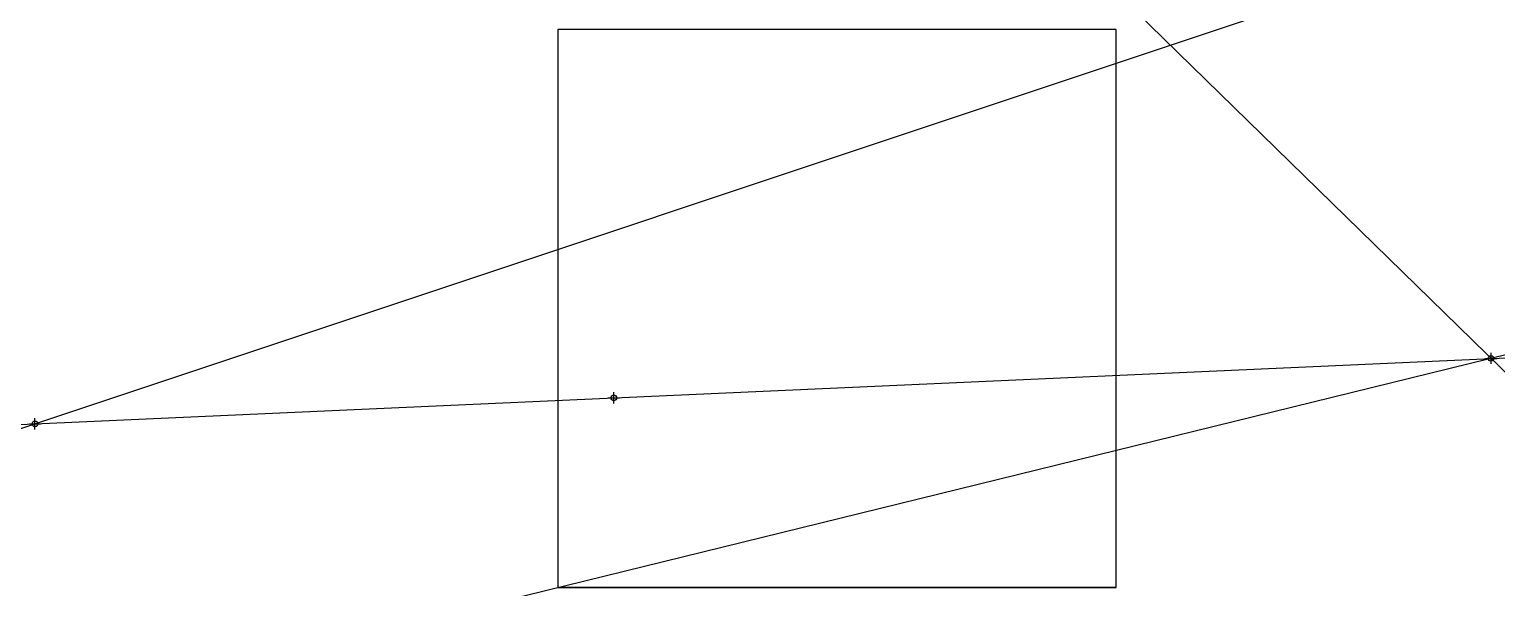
# Model space of a CAD drawing. Header units: millimetres. Extents: x -95 to 168, y 0 to 100.
import ezdxf

# ---------------------------------------------------------------- set-up
doc = ezdxf.new("R2010")
doc.units = ezdxf.units.MM
doc.header["$PDMODE"] = 34

msp = doc.modelspace()

# ---------------------------------------------------------------- linework, layer by layer
at = {"color": 3}
for p, q in [((100, 100), (0, 100)), ((0, 100), (0, 0)), ((100, 0), (100, 100)), ((0, 0), (100, 0))]:
    msp.add_line(p, q, dxfattribs=at)
at = {"color": 1}
for p, q in [((0, 0), (0, 0, 100)), ((0, 0, 100), (100, 0, 100)), ((100, 0), (0, 0)), ((100, 0, 100), (100, 0))]:
    msp.add_line(p, q, dxfattribs=at)
at = {"color": 6}
msp.add_xline((57.55, 79.76, 10), (-0.357295, -0.119098, 0.926367), dxfattribs=at)
for p, direction in [((70.3, 135.65, 170.79), (-0.130912, 0.127841, 0.983117)), ((-93.7, 29.34, 402.16), (0.262511, 0.011784, -0.964857))]:
    msp.add_xline(p, direction)
at = {"color": 211}
msp.add_xline((10, 34), (0.998994, 0.044845), dxfattribs=at)
at = {"color": 4}
msp.add_xline((167.17, 41.06), (-0.971141, -0.238506), dxfattribs=at)
for p in [(167.17, 41.06), (10, 34, 21), (10, 34, 21)]:
    msp.add_point(p)
at = {"color": 5}
for p in [(167.17, 41.06, -556.67), (-93.7, 29.34, 402.16)]:
    msp.add_point(p, dxfattribs=at)
at = {"color": 1}
msp.add_point((10, 34, 21), dxfattribs=at)
at = {"color": 6}
msp.add_point((-93.7, 29.34), dxfattribs=at)

doc.saveas('drawing.dxf')
